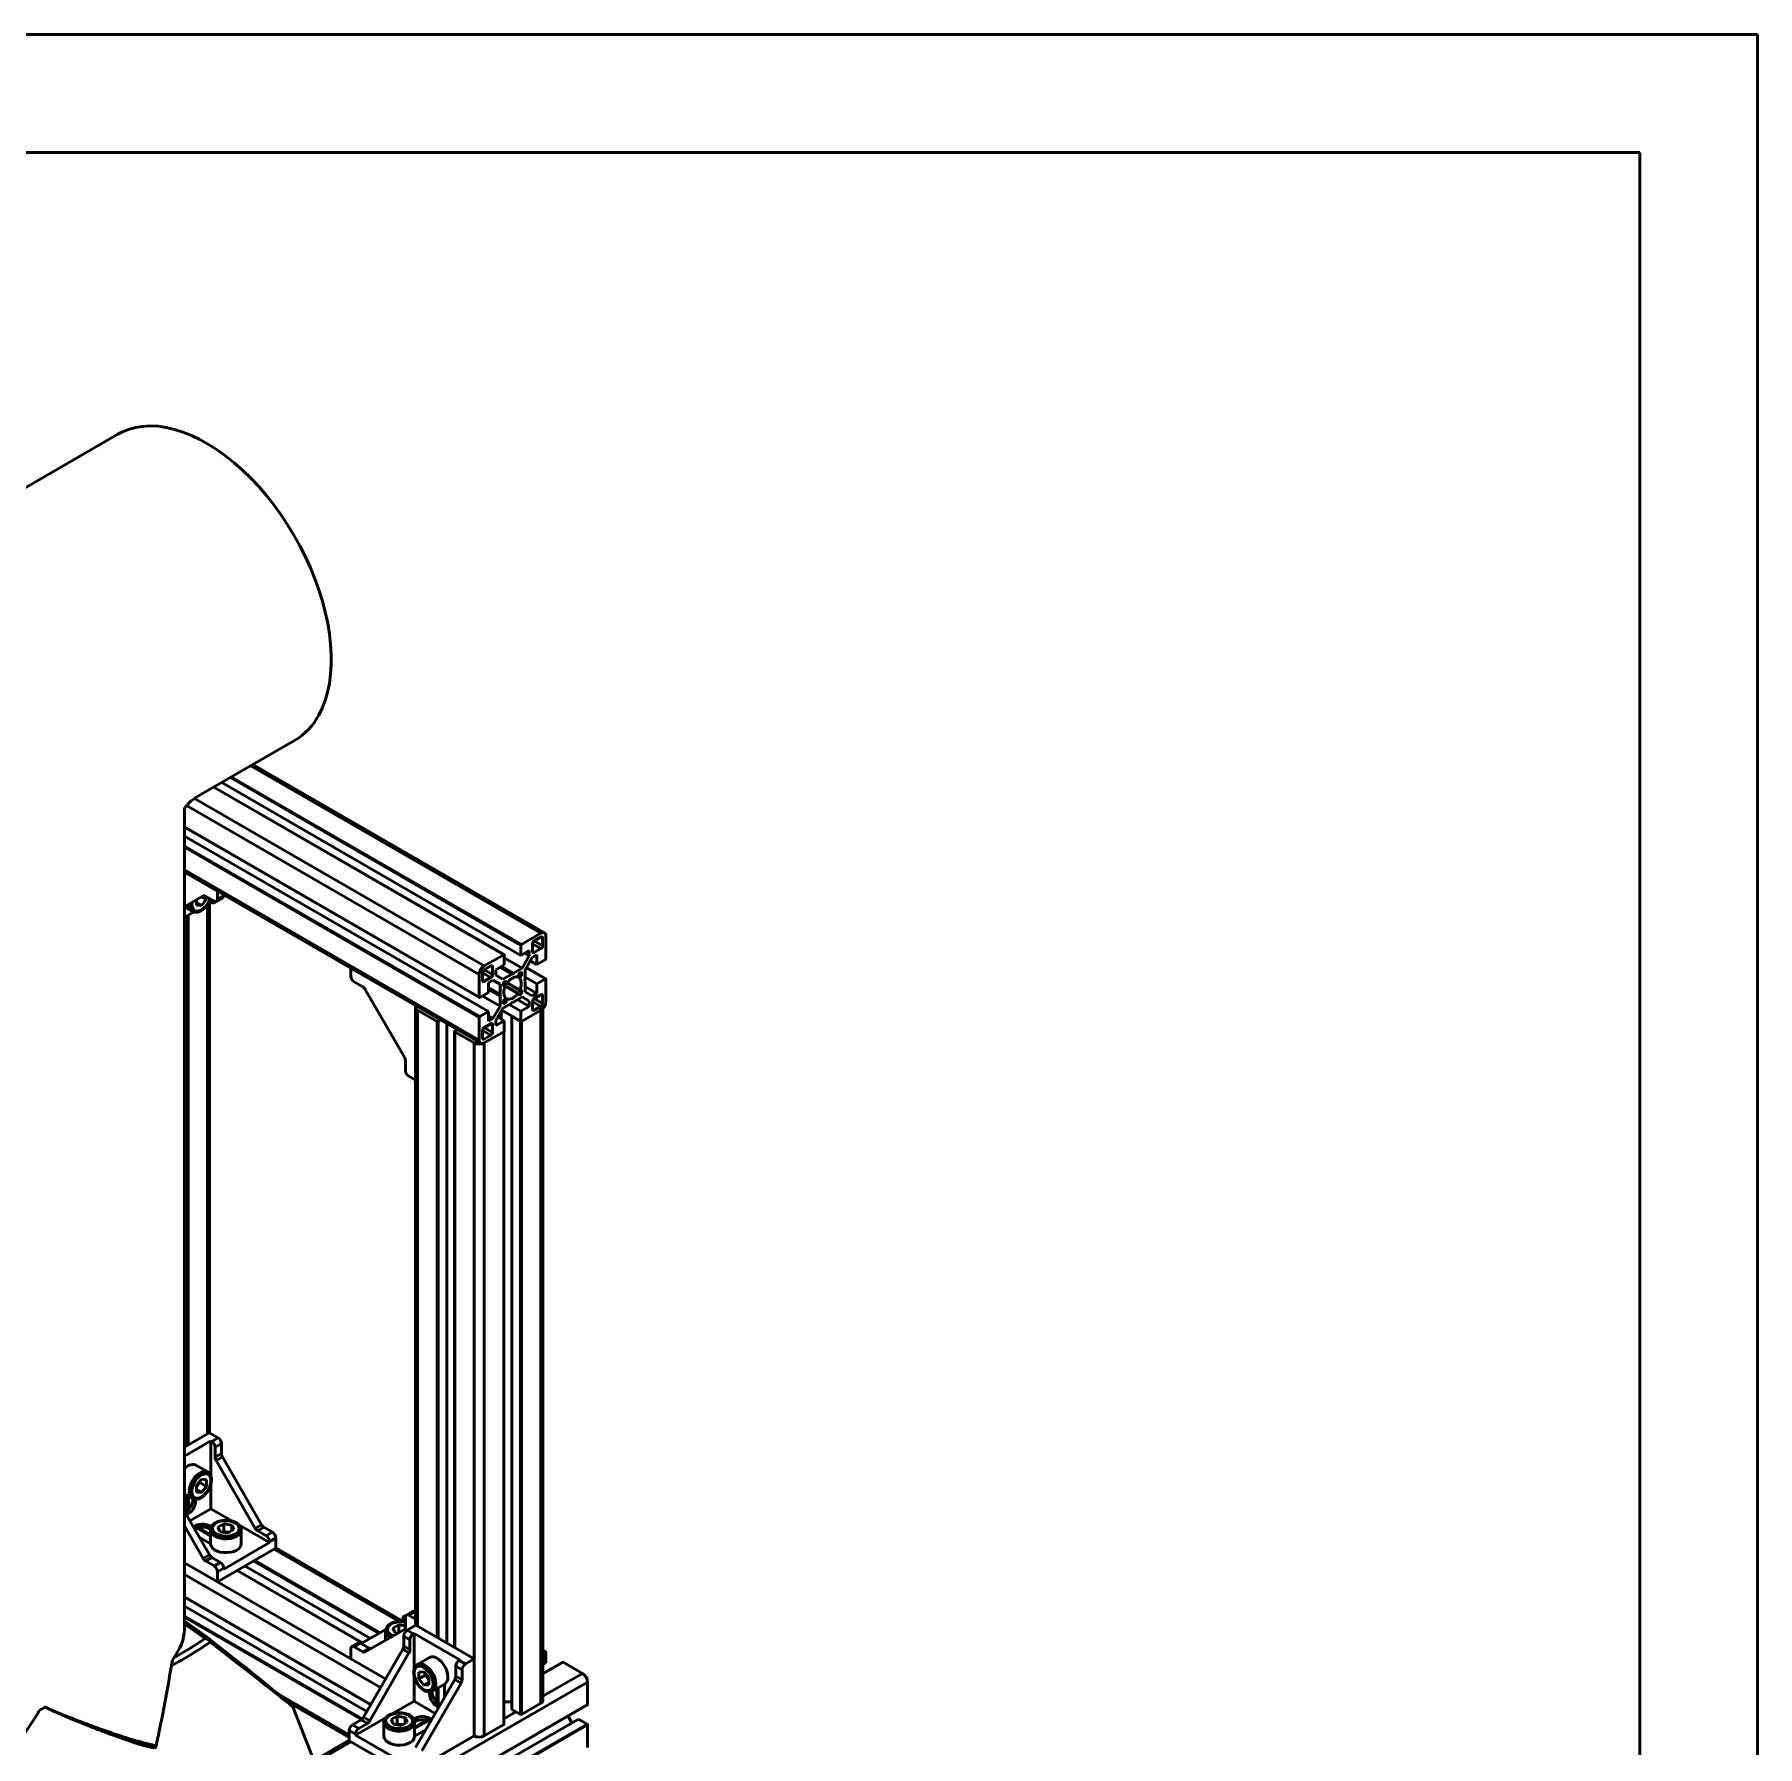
# Model space of a CAD drawing. Header units: millimetres. Extents: x 32504 to 36677, y 41990 to 42879.
# Drawn here: x 36526.6 to 36672.8, y 42733.4 to 42878.6 of the extents above; entities that cross this region are included whole.
import ezdxf

# ---------------------------------------------------------------- set-up
doc = ezdxf.new("R2010")
doc.units = ezdxf.units.MM
doc.layers.add('Net_dam', color=7, linetype='Continuous', lineweight=50)

msp = doc.modelspace()

# ---------------------------------------------------------------- linework, layer by layer
at = {"layer": 'Net_dam'}
for p, q in [((36533.7162, 42844.7146), (36526.6452, 42840.6325)), ((36526.6452, 42840.6325), (36519.4034, 42836.4519)), ((36541.644, 42814.6511), (36548.715, 42818.7331)), ((36543.2602, 42815.5841), (36567.9108, 42801.3536)), ((36543.3451, 42815.6331), (36567.9533, 42801.4271)), ((36544.9997, 42816.5883), (36569.6079, 42802.3823)), ((36569.9079, 42802.412), (36545.1754, 42816.6897)), ((36540.4213, 42813.9452), (36541.644, 42814.6511)), ((36541.846, 42814.7677), (36566.4542, 42800.5617)), ((36566.4842, 42800.5647), (36541.8636, 42814.7779)), ((36542.5247, 42815.1595), (36567.9108, 42800.5044)), ((36539.3595, 42797.5703), (36539.3595, 42813.0333)), ((36539.5486, 42813.2038), (36564.3753, 42798.8717)), ((36540.2077, 42813.8031), (36564.7996, 42799.6065)), ((36539.3595, 42811.4023), (36564.3753, 42796.961)), ((36539.3595, 42811.382), (36564.3877, 42796.9335)), ((36539.3595, 42810.6182), (36565.1531, 42795.7279)), ((36539.3595, 42809.7692), (36564.4177, 42795.3034)), ((36539.3595, 42809.6712), (36564.3753, 42795.2299)), ((36539.3595, 42807.7605), (36564.3753, 42793.3192)), ((36539.3595, 42807.5575), (36564.4996, 42793.0445)), ((36539.3595, 42804.6267), (36540.9621, 42805.5522)), ((36539.3595, 42804.6268), (36540.9579, 42805.5499)), ((36540.3747, 42805.213), (36540.3747, 42804.7656)), ((36540.8004, 42804.7275), (36541.226, 42805.257)), ((36540.8385, 42805.4808), (36541.226, 42805.257)), ((36541.1579, 42805.5301), (36541.8893, 42805.1079)), ((36541.226, 42805.257), (36541.226, 42805.4908)), ((36541.6135, 42805.0294), (36541.6135, 42805.2671)), ((36541.8842, 42804.9688), (36542.4146, 42805.275)), ((36542.0893, 42805.0881), (36542.6196, 42805.3942)), ((36542.1721, 42805.2712), (36542.1721, 42805.9339)), ((36542.1721, 42805.2712), (36542.7025, 42805.5773)), ((36542.7025, 42805.6277), (36542.7025, 42805.5773)), ((36539.3595, 42804.6258), (36540.0373, 42804.2345)), ((36539.3595, 42803.7282), (36540.1547, 42804.1873)), ((36539.5841, 42758.9154), (36539.5841, 42803.8579)), ((36539.669, 42758.9643), (36539.669, 42803.9069)), ((36539.768, 42804.8297), (36539.7684, 42804.8629)), ((36540.3747, 42804.9732), (36540.8004, 42804.7275)), ((36540.8004, 42804.7275), (36540.3747, 42804.7656)), ((36541.3236, 42759.9195), (36541.3236, 42804.8372)), ((36541.3485, 42804.8764), (36541.6135, 42805.0294)), ((36541.4994, 42759.9814), (36541.4994, 42804.9635)), ((36541.6135, 42805.0294), (36541.6842, 42804.9886)), ((36569.6079, 42802.3823), (36567.9533, 42801.4271)), ((36567.9108, 42801.3536), (36567.9108, 42800.5044)), ((36567.9108, 42800.5044), (36568.6179, 42800.9126)), ((36568.6179, 42800.9126), (36568.6179, 42800.4664)), ((36568.9008, 42801.4842), (36568.9008, 42800.831)), ((36568.9008, 42801.4841), (36569.6079, 42801.0758)), ((36568.9008, 42800.8309), (36569.0422, 42800.7493)), ((36569.0421, 42801.7291), (36569.7493, 42801.3208)), ((36569.6079, 42802.0557), (36569.0422, 42801.7291)), ((36569.0422, 42800.7493), (36569.6079, 42801.0758)), ((36569.6079, 42802.0557), (36569.7493, 42801.974)), ((36569.7493, 42801.3208), (36569.7493, 42801.974)), ((36570.0322, 42800.2266), (36570.0322, 42802.1373)), ((36553.4859, 42798.7399), (36553.4859, 42799.4026)), ((36564.7994, 42799.2798), (36565.5067, 42798.8716)), ((36566.4542, 42800.5617), (36564.7996, 42799.6065)), ((36565.3652, 42799.6065), (36564.7996, 42799.2799)), ((36565.3652, 42799.6065), (36565.5067, 42799.5248)), ((36565.5067, 42798.8716), (36565.5067, 42799.5248)), ((36565.7895, 42799.2798), (36566.4966, 42799.688)), ((36565.7895, 42798.8336), (36565.7895, 42799.2798)), ((36566.1401, 42799.4822), (36567.1302, 42798.9106)), ((36566.1712, 42799.5001), (36567.2037, 42798.9041)), ((36566.2871, 42799.5671), (36567.2772, 42798.9955)), ((36566.4966, 42799.688), (36566.4966, 42800.5372)), ((36566.4966, 42800.2972), (36568.0144, 42799.4211)), ((36568.0144, 42799.4211), (36567.2772, 42798.9955)), ((36568.6179, 42800.4664), (36568.0144, 42799.4211)), ((36568.2315, 42800.6895), (36568.6179, 42800.4664)), ((36568.2644, 42799.2767), (36568.8679, 42800.3221)), ((36568.2644, 42798.4254), (36568.2644, 42799.2767)), ((36568.368, 42799.4562), (36569.9897, 42798.52)), ((36570.0197, 42798.523), (36568.3768, 42799.4714)), ((36568.7075, 42800.0442), (36569.2543, 42799.7286)), ((36568.8679, 42800.3221), (36569.2543, 42800.5451)), ((36569.2543, 42800.5451), (36569.2543, 42799.7286)), ((36569.2543, 42799.7286), (36569.9897, 42800.1531)), ((36554.5001, 42797.8278), (36553.7687, 42798.25)), ((36564.3753, 42798.8717), (36564.3753, 42796.961)), ((36564.6581, 42799.035), (36564.6581, 42798.3817)), ((36564.6581, 42799.0348), (36565.3652, 42798.6266)), ((36564.6581, 42798.3817), (36564.7996, 42798.3001)), ((36564.7996, 42798.3001), (36565.3652, 42798.6266)), ((36565.1531, 42798.1775), (36565.5395, 42798.4006)), ((36565.1531, 42797.361), (36565.1531, 42798.1775)), ((36565.5394, 42798.4006), (36566.1431, 42798.0521)), ((36565.5395, 42798.4006), (36566.1431, 42798.0521)), ((36566.3931, 42798.4851), (36565.7895, 42798.8336)), ((36566.1431, 42798.0521), (36566.1431, 42797.2008)), ((36567.1302, 42798.9106), (36566.3931, 42798.4851)), ((36566.4123, 42798.0203), (36566.5523, 42797.9395)), ((36566.5881, 42797.942), (36566.4134, 42798.0429)), ((36566.536, 42798.2554), (36567.8193, 42797.5145)), ((36566.5361, 42798.2555), (36566.7109, 42798.1546)), ((36566.5551, 42798.2677), (36566.6951, 42798.1868)), ((36567.6966, 42797.3019), (36566.5907, 42797.9403)), ((36566.5947, 42797.867), (36567.6285, 42797.2702)), ((36566.7789, 42798.1861), (36567.8127, 42797.5893)), ((36567.2037, 42798.9041), (36567.1302, 42798.9106)), ((36567.2772, 42798.9955), (36567.2037, 42798.9041)), ((36567.6284, 42798.6767), (36567.8127, 42798.5703)), ((36567.7123, 42798.774), (36567.8551, 42798.6916)), ((36568.222, 42798.3161), (36568.2644, 42798.4254)), ((36568.2644, 42798.2557), (36568.222, 42798.3161)), ((36568.2644, 42798.667), (36569.2543, 42798.0955)), ((36568.2644, 42797.4044), (36568.2644, 42798.2557)), ((36568.2644, 42797.8505), (36569.2543, 42797.279)), ((36569.9897, 42798.52), (36569.2543, 42798.0955)), ((36569.2543, 42798.0955), (36569.2543, 42797.279)), ((36570.0322, 42796.5848), (36570.0322, 42798.4955)), ((36539.3595, 42753.2578), (36539.3595, 42797.5703)), ((36558.0275, 42791.8534), (36554.7001, 42797.6167)), ((36564.4177, 42796.9365), (36565.1531, 42797.361)), ((36564.625, 42797.0562), (36566.1431, 42796.1798)), ((36565.1531, 42797.7723), (36566.1431, 42797.2008)), ((36565.1531, 42797.7364), (36566.1855, 42797.1404)), ((36565.1531, 42797.6026), (36566.1431, 42797.0311)), ((36566.1431, 42797.2008), (36566.1855, 42797.1404)), ((36566.1855, 42797.1404), (36566.1431, 42797.0311)), ((36566.1431, 42797.0311), (36566.1431, 42796.1798)), ((36566.3931, 42796.0355), (36567.1302, 42796.461)), ((36566.5523, 42796.7649), (36566.6951, 42796.6825)), ((36566.5948, 42796.8862), (36566.779, 42796.7798)), ((36566.9207, 42796.3401), (36567.9108, 42795.7685)), ((36567.1302, 42796.461), (36567.2037, 42796.5524)), ((36567.2037, 42796.5524), (36567.2772, 42796.5459)), ((36567.2772, 42796.5459), (36568.0144, 42796.9714)), ((36567.6278, 42796.7483), (36568.6179, 42796.1767)), ((36568.0143, 42796.9714), (36568.6179, 42796.6229)), ((36568.0144, 42796.9714), (36568.6179, 42796.6229)), ((36568.8679, 42797.0559), (36568.2644, 42797.4044)), ((36568.6179, 42796.6229), (36568.6179, 42796.1767)), ((36569.2543, 42797.279), (36568.8679, 42797.0559)), ((36568.9008, 42796.5849), (36568.9008, 42795.9317)), ((36568.9008, 42796.5848), (36569.6079, 42796.1766)), ((36569.0421, 42796.8298), (36569.7493, 42796.4216)), ((36569.6079, 42797.1565), (36569.0422, 42796.8299)), ((36569.6079, 42797.1564), (36569.7493, 42797.0748)), ((36569.7493, 42796.4216), (36569.7493, 42797.0748)), ((36558.967, 42796.0949), (36558.967, 42743.6532)), ((36559.1427, 42795.85), (36560.7973, 42794.8948)), ((36559.1427, 42795.85), (36559.1427, 42743.5914)), ((36560.7973, 42794.8948), (36560.7973, 42742.6362)), ((36560.8822, 42794.8948), (36561.0883, 42795.0138)), ((36560.8822, 42794.8948), (36560.8822, 42742.5872)), ((36564.3753, 42795.2299), (36564.3753, 42793.3192)), ((36565.1531, 42795.7279), (36564.4177, 42795.3034)), ((36565.1531, 42794.9114), (36565.1531, 42795.7279)), ((36565.1531, 42795.3575), (36565.5395, 42795.1344)), ((36565.5395, 42795.1344), (36565.1531, 42794.9114)), ((36566.1431, 42796.1798), (36565.5395, 42795.1344)), ((36565.7895, 42794.9901), (36566.3931, 42796.0355)), ((36565.7895, 42794.5439), (36565.7895, 42794.9901)), ((36566.4966, 42794.9521), (36565.7895, 42794.5439)), ((36565.9498, 42795.2677), (36566.4966, 42794.9521)), ((36566.2466, 42795.7818), (36566.2466, 42795.0964)), ((36566.2804, 42795.8402), (36567.9233, 42794.8918)), ((36566.2891, 42795.8555), (36567.9108, 42794.9193)), ((36566.4966, 42794.1029), (36566.4966, 42794.9521)), ((36567.1579, 42795.3337), (36567.133, 42795.3193)), ((36567.133, 42795.3193), (36567.8684, 42794.8948)), ((36567.133, 42795.3193), (36567.133, 42736.5284)), ((36567.8684, 42794.8948), (36567.8684, 42736.1039)), ((36568.6179, 42796.1767), (36567.9108, 42795.7685)), ((36567.9108, 42795.7685), (36567.9108, 42794.9193)), ((36567.9533, 42794.8948), (36569.6079, 42795.85)), ((36567.9533, 42794.8948), (36567.9533, 42736.1039)), ((36568.9008, 42795.9317), (36569.0422, 42795.85)), ((36569.0422, 42795.85), (36569.6079, 42796.1766)), ((36569.6079, 42795.85), (36569.6079, 42737.059)), ((36569.7836, 42737.304), (36569.7836, 42795.9954)), ((36561.6176, 42794.7082), (36561.6176, 42742.1627)), ((36562.2788, 42794.0539), (36562.2788, 42741.7809)), ((36562.5025, 42794.1974), (36562.2964, 42794.0784)), ((36562.2964, 42794.0294), (36563.951, 42793.0742)), ((36562.2964, 42794.0294), (36562.2964, 42741.7708)), ((36564.6581, 42794.1357), (36564.6581, 42793.4825)), ((36564.6581, 42794.1356), (36565.3652, 42793.7274)), ((36564.6581, 42793.4825), (36564.7996, 42793.4008)), ((36564.7994, 42794.3806), (36565.5067, 42793.9723)), ((36565.3652, 42794.7072), (36564.7996, 42794.3807)), ((36564.7996, 42793.0742), (36566.4542, 42794.0294)), ((36564.7996, 42793.4008), (36565.3652, 42793.7274)), ((36565.3652, 42794.7072), (36565.5067, 42794.6256)), ((36565.5067, 42793.9723), (36565.5067, 42794.6256)), ((36566.4542, 42794.0294), (36566.4542, 42735.2385)), ((36566.4718, 42735.263), (36566.4718, 42794.0439)), ((36563.951, 42793.0742), (36563.951, 42734.2833)), ((36564.7996, 42793.0742), (36564.7996, 42734.2833)), ((36558.1103, 42790.7301), (36558.1103, 42791.5747)), ((36558.967, 42789.909), (36558.3932, 42790.2402)), ((36541.465, 42760.0012), (36539.3595, 42758.7857)), ((36541.465, 42760.0012), (36542.2146, 42759.5685)), ((36541.6135, 42759.3031), (36539.3595, 42758.0019)), ((36541.6135, 42756.2812), (36541.6135, 42759.3031)), ((36541.6135, 42759.3031), (36541.6842, 42759.2623)), ((36542.2146, 42759.5685), (36541.6842, 42759.2623)), ((36542.4974, 42759.0786), (36541.9671, 42758.7724)), ((36541.9671, 42758.7724), (36541.9671, 42757.9279)), ((36542.4974, 42759.0786), (36542.4974, 42758.234)), ((36541.3372, 42756.6773), (36540.3189, 42757.2651)), ((36541.9671, 42757.9279), (36542.4974, 42758.234)), ((36542.5803, 42757.9552), (36542.0499, 42757.6491)), ((36542.0499, 42757.6491), (36545.3773, 42751.8858)), ((36542.5803, 42757.9552), (36545.9077, 42752.192)), ((36540.8004, 42756.0537), (36540.3747, 42755.5242)), ((36540.3747, 42755.5242), (36540.3747, 42754.9566)), ((36540.4475, 42755.5098), (36540.3747, 42755.4192)), ((36540.6604, 42755.7746), (36540.4475, 42755.5098)), ((36540.6604, 42755.7746), (36540.6604, 42755.8795)), ((36540.6604, 42755.7746), (36541.226, 42755.448)), ((36540.8004, 42756.0537), (36541.226, 42756.0156)), ((36541.226, 42755.448), (36540.8004, 42754.9185)), ((36541.226, 42755.448), (36541.226, 42756.0156)), ((36541.6135, 42753.5547), (36541.6135, 42755.6983)), ((36539.3595, 42754.8168), (36540.0373, 42754.4256)), ((36539.5841, 42753.3629), (36539.5841, 42754.6872)), ((36539.669, 42753.4186), (36539.669, 42754.6382)), ((36539.6973, 42754.6218), (36539.6973, 42753.4481)), ((36540.0862, 42754.355), (36540.0862, 42754.4063)), ((36540.3125, 42754.2244), (36540.0862, 42754.355)), ((36540.3125, 42754.2244), (36540.3125, 42754.3524)), ((36540.3747, 42755.1642), (36540.8004, 42754.9185)), ((36540.8004, 42754.9185), (36540.3747, 42754.9566)), ((36541.4883, 42749.6407), (36539.3595, 42753.3278)), ((36539.3595, 42743.2719), (36539.3595, 42753.2578)), ((36539.4376, 42753.2783), (36539.3633, 42753.3212)), ((36539.6529, 42753.4026), (36539.4005, 42753.2569)), ((36539.8247, 42752.522), (36541.6135, 42753.5547)), ((36541.6135, 42753.5547), (36543.474, 42752.4807)), ((36539.3595, 42752.1031), (36540.9579, 42749.3346)), ((36540.249, 42751.7872), (36540.5019, 42751.9331)), ((36540.2862, 42751.7228), (36540.2862, 42751.8086)), ((36540.4327, 42751.8932), (36541.5793, 42751.2313)), ((36540.5232, 42751.9389), (36541.5793, 42751.3292)), ((36540.5628, 42751.9487), (36541.5793, 42751.3619)), ((36541.5793, 42750.5864), (36540.6238, 42751.138)), ((36541.5428, 42752.0933), (36541.6529, 42752.0298)), ((36541.5428, 42752.0933), (36541.5428, 42751.832)), ((36541.588, 42751.8059), (36541.5428, 42751.832)), ((36541.5793, 42751.7547), (36541.5793, 42750.5789)), ((36542.6993, 42752.273), (36542.2078, 42751.9892)), ((36542.3877, 42751.6016), (36542.2078, 42751.9892)), ((36543.0592, 42751.4977), (36542.3877, 42751.6016)), ((36542.6993, 42751.6197), (36542.6087, 42751.5674)), ((36543.3708, 42752.1691), (36542.6993, 42752.273)), ((36542.6993, 42751.6197), (36542.6993, 42752.273)), ((36543.0351, 42751.5678), (36542.6993, 42751.6197)), ((36543.1498, 42751.5501), (36543.0351, 42751.5678)), ((36543.0592, 42751.4977), (36543.5507, 42751.7815)), ((36543.3708, 42752.1691), (36543.5507, 42751.7815)), ((36543.3708, 42751.6776), (36543.3708, 42752.1691)), ((36543.9833, 42752.1867), (36546.5916, 42750.6809)), ((36544.1793, 42750.5789), (36544.1793, 42751.7547)), ((36545.3773, 42751.8858), (36545.9077, 42752.192)), ((36546.1077, 42751.9809), (36545.5773, 42751.6747)), ((36545.5773, 42751.6747), (36546.3087, 42751.2525)), ((36546.1077, 42751.9809), (36546.8391, 42751.5587)), ((36546.8391, 42751.5587), (36546.3087, 42751.2525)), ((36547.1219, 42751.0688), (36546.5916, 42750.7626)), ((36547.1219, 42751.0688), (36547.1219, 42750.2032)), ((36540.9579, 42749.3346), (36541.4883, 42749.6407)), ((36547.1219, 42750.2032), (36542.1721, 42747.3458)), ((36542.7025, 42748.4358), (36546.5916, 42750.6809)), ((36546.5916, 42750.6809), (36546.5916, 42750.7626)), ((36546.9805, 42750.1216), (36557.5945, 42743.9942)), ((36557.791, 42744.0837), (36547.1219, 42750.2428)), ((36542.1721, 42747.3458), (36539.3595, 42748.9695)), ((36539.3595, 42748.9695), (36556.4342, 42739.1125)), ((36541.6883, 42749.4296), (36541.1579, 42749.1234)), ((36541.1579, 42749.1234), (36541.8893, 42748.7012)), ((36542.4196, 42749.0074), (36541.6883, 42749.4296)), ((36542.4196, 42749.0074), (36541.8893, 42748.7012)), ((36542.7025, 42748.5175), (36542.1721, 42748.2113)), ((36542.1721, 42748.2113), (36542.1721, 42747.3458)), ((36542.7025, 42748.5175), (36542.7025, 42748.4358)), ((36543.8268, 42748.301), (36554.4616, 42742.1617)), ((36554.4791, 42742.1718), (36543.8443, 42748.3111)), ((36544.5055, 42748.6928), (36555.1402, 42742.5535)), ((36545.241, 42749.1174), (36555.8758, 42742.9781)), ((36545.3258, 42749.1664), (36555.9606, 42743.0271)), ((36539.3595, 42747.9897), (36556.01, 42738.3776)), ((36539.3595, 42746.079), (36555.1826, 42736.9445)), ((36539.3595, 42746.0587), (36555.1738, 42736.9293)), ((36539.3595, 42745.295), (36554.8431, 42736.3565)), ((36539.3595, 42744.4459), (36554.4573, 42735.7302)), ((36539.3595, 42744.3479), (36554.3886, 42735.6718)), ((36541.4849, 42742.5084), (36539.3595, 42744.0041)), ((36539.3595, 42743.78), (36541.1132, 42742.5458)), ((36557.5486, 42743.7007), (36557.0571, 42743.4169)), ((36558.1103, 42743.6138), (36557.5486, 42743.7007)), ((36557.5486, 42743.0475), (36557.5486, 42743.7007)), ((36557.9053, 42744.1497), (36557.6369, 42743.9947)), ((36557.9053, 42744.2313), (36557.9053, 42744.1497)), ((36558.1103, 42744.0313), (36557.9053, 42744.1497)), ((36558.1813, 42744.526), (36557.9881, 42744.4145)), ((36558.1103, 42744.3506), (36558.1103, 42743.506)), ((36558.7235, 42744.8399), (36558.1932, 42744.5337)), ((36558.3932, 42744.5139), (36558.9235, 42744.8201)), ((36558.967, 42744.1827), (36558.3932, 42744.5139)), ((36558.967, 42744.795), (36558.9235, 42744.8201)), ((36556.4469, 42743.3078), (36554.3698, 42742.1087)), ((36558.0275, 42743.3229), (36554.7001, 42741.4014)), ((36556.4285, 42743.1824), (36556.4285, 42742.3995)), ((36557.237, 42743.0293), (36557.0571, 42743.4169)), ((36557.4595, 42742.9949), (36557.237, 42743.0293)), ((36557.5486, 42743.0475), (36557.4579, 42742.9951)), ((36557.5501, 42743.0472), (36557.5486, 42743.0475)), ((36557.9689, 42742.7504), (36558.4992, 42742.4443)), ((36557.9689, 42741.9059), (36557.9689, 42742.7504)), ((36558.2518, 42743.2403), (36559.0013, 42743.673)), ((36558.2518, 42743.2403), (36558.7821, 42742.9342)), ((36558.4992, 42741.5997), (36558.4992, 42742.4443)), ((36558.8528, 42742.975), (36558.7821, 42742.9342)), ((36558.8528, 42739.9566), (36558.8528, 42742.975)), ((36562.7419, 42740.7299), (36558.8528, 42742.975)), ((36559.0013, 42743.673), (36563.951, 42740.8156)), ((36553.4859, 42741.6801), (36553.4859, 42740.8145)), ((36553.4859, 42740.8145), (36556.4342, 42739.1125)), ((36554.099, 42742.1693), (36553.5687, 42741.8632)), ((36553.7687, 42741.8434), (36554.299, 42742.1495)), ((36554.5001, 42741.4212), (36553.7687, 42741.8434)), ((36555.0304, 42741.7273), (36554.299, 42742.1495)), ((36554.5001, 42741.4212), (36555.0304, 42741.7273)), ((36554.5586, 42735.8638), (36557.8861, 42741.6271)), ((36555.089, 42735.5577), (36558.4164, 42741.3209)), ((36558.4164, 42741.3209), (36557.8861, 42741.6271)), ((36557.9689, 42741.9059), (36558.4992, 42741.5997)), ((36560.1474, 42740.9369), (36559.1292, 42740.3491)), ((36563.2015, 42740.3829), (36563.951, 42740.8156)), ((36563.951, 42740.8156), (36563.951, 42734.2833)), ((36569.7836, 42741.5295), (36569.9897, 42741.4105)), ((36569.9897, 42741.4105), (36569.7836, 42741.2915)), ((36570.0322, 42741.337), (36569.7836, 42741.1935)), ((36570.0322, 42741.337), (36570.0322, 42740.4878)), ((36558.8528, 42737.2265), (36558.8528, 42739.3636)), ((36559.1292, 42740.3491), (36559.1473, 42740.359)), ((36559.666, 42739.7255), (36559.2403, 42739.6875)), ((36559.2403, 42739.6875), (36559.2403, 42739.1199)), ((36559.806, 42739.4464), (36559.2403, 42739.1199)), ((36559.666, 42739.7255), (36560.0916, 42739.196)), ((36559.806, 42739.5514), (36559.806, 42739.4464)), ((36560.0188, 42739.1817), (36559.806, 42739.4464)), ((36562.3883, 42740.1991), (36562.9187, 42739.893)), ((36562.3883, 42740.1991), (36562.3883, 42739.3546)), ((36562.3883, 42739.3546), (36562.9187, 42739.0484)), ((36562.6712, 42740.689), (36562.7419, 42740.7299)), ((36562.6712, 42740.689), (36563.2015, 42740.3829)), ((36562.9187, 42739.0484), (36562.9187, 42739.893)), ((36571.4588, 42740.5481), (36569.7836, 42739.581)), ((36571.4888, 42740.5451), (36569.7836, 42739.5607)), ((36570.0322, 42740.4878), (36569.7836, 42740.3443)), ((36569.7836, 42739.6555), (36569.8159, 42739.5997)), ((36573.1434, 42739.5899), (36569.7836, 42737.6503)), ((36571.4888, 42740.5451), (36573.1434, 42739.5899)), ((36573.5677, 42738.8551), (36495.7859, 42693.9526)), ((36562.3055, 42739.0758), (36558.9781, 42733.3125)), ((36559.666, 42738.5903), (36559.2403, 42739.1199)), ((36559.5084, 42733.0064), (36562.8358, 42738.7697)), ((36560.0916, 42738.8361), (36559.666, 42738.5903)), ((36560.0916, 42738.6284), (36559.666, 42738.5903)), ((36560.0916, 42739.0911), (36560.0188, 42739.1817)), ((36560.0916, 42738.6284), (36560.0916, 42739.196)), ((36560.1539, 42737.8962), (36560.1539, 42738.0294)), ((36560.1539, 42737.8962), (36560.3801, 42738.0269)), ((36560.3801, 42738.0759), (36560.3801, 42738.0269)), ((36560.4291, 42738.0974), (36561.4473, 42738.6852)), ((36560.7691, 42737.1199), (36560.7691, 42738.2937)), ((36560.7973, 42738.31), (36560.7973, 42737.0904)), ((36560.8822, 42738.359), (36560.8822, 42737.0347)), ((36561.4408, 42738.6815), (36561.4408, 42737.5781)), ((36562.8358, 42738.7697), (36562.3055, 42739.0758)), ((36573.5677, 42738.8551), (36573.5677, 42736.9444)), ((36495.7735, 42692.0144), (36573.5553, 42736.9169)), ((36573.5677, 42736.9444), (36495.7859, 42692.0419)), ((36527.0028, 42736.4166), (36527.0044, 42736.4175)), ((36527.0051, 42736.4179), (36527.6213, 42736.7736)), ((36527.622, 42736.7741), (36527.6236, 42736.775)), ((36547.3414, 42737.8294), (36553.3444, 42734.3639)), ((36548.1553, 42737.1566), (36553.3444, 42734.161)), ((36550.3477, 42732.1847), (36548.5957, 42736.7004)), ((36558.8528, 42737.2265), (36556.9874, 42736.1497)), ((36560.6416, 42736.1939), (36558.8528, 42737.2265)), ((36561.0658, 42736.9287), (36560.8135, 42737.0744)), ((36561.103, 42736.9931), (36561.0287, 42736.9501)), ((36567.133, 42737.1596), (36566.4718, 42737.1596)), ((36567.8684, 42736.1039), (36567.133, 42736.5284)), ((36569.6079, 42737.059), (36567.9533, 42736.1039)), ((36572.7899, 42735.7113), (36495.0081, 42690.8089)), ((36573.5253, 42735.2868), (36495.7435, 42690.3843)), ((36573.5677, 42735.2133), (36495.7859, 42690.3108)), ((36553.6273, 42735.2305), (36554.3586, 42735.6527)), ((36553.6273, 42735.2305), (36554.1576, 42734.9243)), ((36556.4701, 42735.851), (36553.8748, 42734.3528)), ((36554.1576, 42734.9243), (36554.889, 42735.3465)), ((36554.889, 42735.3465), (36554.3586, 42735.6527)), ((36554.5586, 42735.8638), (36555.089, 42735.5577)), ((36556.2871, 42735.4266), (36556.2871, 42734.2507)), ((36557.4072, 42735.9448), (36556.9156, 42735.6611)), ((36557.0955, 42735.2734), (36556.9156, 42735.6611)), ((36557.767, 42735.1696), (36557.0955, 42735.2734)), ((36557.4072, 42735.2916), (36557.3165, 42735.2393)), ((36558.0786, 42735.841), (36557.4072, 42735.9448)), ((36557.4072, 42735.2916), (36557.4072, 42735.9448)), ((36557.7429, 42735.2396), (36557.4072, 42735.2916)), ((36557.8576, 42735.2219), (36557.7429, 42735.2396)), ((36557.767, 42735.1696), (36558.2585, 42735.4533)), ((36558.0786, 42735.841), (36558.2585, 42735.4533)), ((36558.0786, 42735.3495), (36558.0786, 42735.841)), ((36558.9235, 42735.7652), (36558.8096, 42735.6994)), ((36558.9235, 42735.5039), (36558.8767, 42735.4768)), ((36558.8871, 42735.0337), (36559.9035, 42735.6205)), ((36559.9432, 42735.6107), (36558.8871, 42735.0011)), ((36560.0337, 42735.565), (36558.8871, 42734.9031)), ((36558.8871, 42734.2507), (36558.8871, 42735.4266)), ((36558.9235, 42735.7652), (36558.9235, 42735.5039)), ((36559.9644, 42735.605), (36560.2173, 42735.459)), ((36560.1801, 42735.4805), (36560.1801, 42735.3946)), ((36566.4542, 42735.2385), (36564.7996, 42734.2833)), ((36567.4866, 42736.3243), (36566.4718, 42735.7384)), ((36571.9124, 42735.9685), (36572.2431, 42735.3957)), ((36572.7899, 42735.7113), (36573.5253, 42735.2868)), ((36573.5677, 42735.2133), (36573.5677, 42733.3026)), ((36563.951, 42734.2833), (36504.7298, 42700.0956)), ((36553.3444, 42733.9147), (36505.9058, 42706.5289)), ((36553.4859, 42733.7934), (36506.1036, 42706.4402)), ((36553.3444, 42733.8751), (36553.3444, 42734.7406)), ((36553.3444, 42734.7406), (36553.8748, 42734.4344)), ((36553.3444, 42733.8751), (36558.2942, 42731.0176)), ((36553.8748, 42734.3528), (36553.8748, 42734.4344)), ((36553.8748, 42734.3528), (36557.7638, 42732.1077)), ((36563.951, 42734.2833), (36558.2942, 42731.0176)), ((36558.8871, 42734.2583), (36559.8425, 42734.8098))]:
    msp.add_line(p, q, dxfattribs=at)
for points in [[(35483.8445, 42037.6315), (35483.8445, 42878.6315), (36672.8445, 42878.6315), (36672.8445, 42037.6315), (35483.8445, 42037.6315)], [(35503.8445, 42047.6315), (35503.8445, 42868.6315), (36662.8445, 42868.6315), (36662.8445, 42047.6315)]]:
    msp.add_lwpolyline(points, close=True, dxfattribs=at)
at = {"layer": 'Net_dam', "flags": 128}
for points in [[(36550.7668, 42820.8837), (36551.0622, 42821.4867), (36551.3108, 42822.1385), (36551.5112, 42822.836), (36551.6626, 42823.5759), (36551.7642, 42824.3546), (36551.8155, 42825.1684), (36551.8163, 42826.0135), (36551.7666, 42826.8857), (36551.6666, 42827.781), (36551.5168, 42828.6951), (36551.3179, 42829.6237), (36551.0709, 42830.5622), (36550.7769, 42831.5063), (36550.4374, 42832.4514), (36550.0539, 42833.3931), (36549.6282, 42834.3268), (36549.1625, 42835.2481), (36548.659, 42836.1526), (36548.1199, 42837.036), (36547.548, 42837.894), (36546.9458, 42838.7227), (36546.3164, 42839.518), (36545.6627, 42840.2762), (36544.9877, 42840.9936), (36544.2948, 42841.6669), (36543.5872, 42842.2928), (36542.8683, 42842.8683), (36542.1416, 42843.3906), (36541.4104, 42843.8574), (36540.6783, 42844.2664), (36539.9488, 42844.6156), (36539.2253, 42844.9034), (36538.5112, 42845.1283), (36537.8101, 42845.2894), (36537.1252, 42845.3859), (36536.4598, 42845.4172), (36535.817, 42845.3833), (36535.2, 42845.2842), (36534.6117, 42845.1206), (36534.0548, 42844.8931), (36533.7162, 42844.7146)], [(36540.0068, 42805.0005), (36539.9943, 42804.8297), (36540.0196, 42804.6129), (36540.094, 42804.4389), (36540.2127, 42804.3187), (36540.3684, 42804.2598), (36540.5513, 42804.266), (36540.7497, 42804.3369), (36540.9514, 42804.4679), (36541.1436, 42804.651), (36541.3142, 42804.8745), (36541.4525, 42805.1244), (36541.5285, 42805.3161)], [(36542.4146, 42805.275), (36542.4146, 42805.275), (36542.4264, 42805.2827)], [(36541.9587, 42805.0778), (36541.9456, 42805.0394), (36541.9194, 42804.998), (36541.8842, 42804.9688), (36541.8414, 42804.9529), (36541.7925, 42804.951), (36541.7394, 42804.963), (36541.6842, 42804.9886)], [(36566.6951, 42798.1868), (36566.6819, 42798.2466), (36566.6457, 42798.2808), (36566.593, 42798.2832), (36566.5332, 42798.2534), (36566.4772, 42798.1967), (36566.4348, 42798.1234), (36566.4138, 42798.0465), (36566.4179, 42797.9799), (36566.4463, 42797.9354), (36566.4939, 42797.9211), (36566.5523, 42797.9395)], [(36566.5523, 42797.9395), (36566.5663, 42797.9447), (36566.5792, 42797.9452), (36566.5901, 42797.9408), (36566.5981, 42797.9319), (36566.6028, 42797.9191), (36566.6038, 42797.9033), (36566.6011, 42797.8856), (36566.5948, 42797.8672)], [(36566.7792, 42798.1866), (36566.7664, 42798.1718), (36566.7525, 42798.1605), (36566.7382, 42798.1534), (36566.7248, 42798.151), (36566.713, 42798.1535), (36566.7037, 42798.1607), (36566.6976, 42798.172), (36566.6951, 42798.1868)], [(36567.8551, 42798.6916), (36567.9135, 42798.7406), (36567.9612, 42798.81), (36567.9896, 42798.8872), (36567.9937, 42798.9586), (36567.9726, 42799.0112), (36567.9303, 42799.0356), (36567.8742, 42799.0275), (36567.8145, 42798.9883), (36567.7618, 42798.9251), (36567.7255, 42798.8491), (36567.7123, 42798.774)], [(36566.5524, 42796.765), (36566.494, 42796.716), (36566.4463, 42796.6466), (36566.4179, 42796.5693), (36566.4138, 42796.498), (36566.4348, 42796.4454), (36566.4772, 42796.4209), (36566.5332, 42796.429), (36566.593, 42796.4682), (36566.6457, 42796.5314), (36566.6819, 42796.6074), (36566.6951, 42796.6825)], [(36567.6285, 42797.2702), (36567.6412, 42797.2849), (36567.6552, 42797.2961), (36567.6694, 42797.3032), (36567.6828, 42797.3055), (36567.6946, 42797.303), (36567.7038, 42797.2957), (36567.7099, 42797.2844), (36567.7123, 42797.2696)], [(36567.7123, 42797.2696), (36567.7256, 42797.2098), (36567.7618, 42797.1757), (36567.8145, 42797.1733), (36567.8742, 42797.2031), (36567.9302, 42797.2597), (36567.9726, 42797.333), (36567.9936, 42797.4098), (36567.9896, 42797.4765), (36567.9613, 42797.521), (36567.9137, 42797.5354), (36567.8554, 42797.5172)], [(36567.8554, 42797.5172), (36567.8413, 42797.5118), (36567.8284, 42797.5113), (36567.8175, 42797.5156), (36567.8094, 42797.5245), (36567.8047, 42797.5373), (36567.8036, 42797.5532), (36567.8064, 42797.5709), (36567.8127, 42797.5893)], [(36540.0337, 42754.4276), (36539.9192, 42754.5248), (36539.8234, 42754.6897), (36539.7742, 42754.9011), (36539.7742, 42755.1476), (36539.8234, 42755.4158), (36539.9192, 42755.6914), (36540.0564, 42755.9594), (36540.2276, 42756.2054), (36540.4236, 42756.4161), (36540.6338, 42756.5803), (36540.8468, 42756.6889), (36541.0513, 42756.7363), (36541.2362, 42756.7198), (36541.3416, 42756.6747)], [(36541.6065, 42755.9515), (36541.5811, 42756.1683), (36541.5068, 42756.3423), (36541.388, 42756.4626), (36541.2323, 42756.5214), (36541.0495, 42756.5152), (36540.851, 42756.4443), (36540.6493, 42756.3133), (36540.4571, 42756.1302), (36540.2865, 42755.9067), (36540.1482, 42755.6568), (36540.0509, 42755.3961), (36540.0006, 42755.1411), (36540.0006, 42754.9078), (36540.0509, 42754.7108), (36540.1482, 42754.5625), (36540.2865, 42754.4722), (36540.4571, 42754.4457), (36540.6493, 42754.4845), (36540.851, 42754.5863), (36541.0495, 42754.7446), (36541.2323, 42754.9495), (36541.388, 42755.1881), (36541.5068, 42755.4455), (36541.5811, 42755.7053), (36541.6065, 42755.9515)], [(36540.3747, 42755.4293), (36540.3976, 42755.4526), (36540.4475, 42755.5098)], [(36543.6854, 42751.42), (36543.8605, 42751.5504), (36543.974, 42751.7018), (36544.0187, 42751.8647), (36543.9918, 42752.0289), (36543.895, 42752.1841), (36543.7344, 42752.3206), (36543.52, 42752.4297), (36543.2654, 42752.5046), (36542.9865, 42752.5405), (36542.7009, 42752.5354), (36542.4265, 42752.4893), (36542.1805, 42752.4054), (36541.9785, 42752.2887), (36541.833, 42752.1467), (36541.7533, 42751.9883), (36541.7443, 42751.8234), (36541.8066, 42751.6624), (36541.9364, 42751.5154), (36542.1254, 42751.3917), (36542.3617, 42751.299), (36542.6306, 42751.2431), (36542.9151, 42751.2276), (36543.1973, 42751.2534), (36543.4596, 42751.3189), (36543.6854, 42751.42)], [(36543.7985, 42751.224), (36543.5617, 42751.116), (36543.2882, 42751.0423), (36542.9926, 42751.0071), (36542.6908, 42751.0122), (36542.3993, 42751.0573), (36542.1336, 42751.14), (36541.9081, 42751.2558), (36541.735, 42751.3985), (36541.6235, 42751.5605), (36541.5798, 42751.7329), (36541.5793, 42751.7588)], [(36543.1411, 42751.5451), (36543.1096, 42751.5532), (36543.0351, 42751.5678)], [(36541.5793, 42750.5789), (36541.5798, 42750.5571), (36541.6235, 42750.3847), (36541.735, 42750.2227), (36541.9081, 42750.08), (36542.1336, 42749.9641), (36542.3993, 42749.8814), (36542.6908, 42749.8363), (36542.9926, 42749.8313), (36543.2882, 42749.8665), (36543.5617, 42749.9402), (36543.7985, 42750.0482)], [(36558.1103, 42743.9332), (36557.8358, 42743.9683), (36557.5502, 42743.9631), (36557.2757, 42743.9171), (36557.0298, 42743.8331), (36556.8277, 42743.7164), (36556.6823, 42743.5744), (36556.6025, 42743.416), (36556.5936, 42743.2511), (36556.6559, 42743.0901), (36556.7856, 42742.9432), (36556.9746, 42742.8194), (36557.076, 42742.7734)], [(36557.9053, 42744.2313), (36557.9107, 42744.2919), (36557.9268, 42744.3439), (36557.9529, 42744.3853), (36557.9881, 42744.4145), (36558.031, 42744.4303), (36558.0799, 42744.4323), (36558.1187, 42744.4247)], [(36561.7166, 42739.2804), (36561.6918, 42739.5395), (36561.6188, 42739.8133), (36561.5015, 42740.0869), (36561.3463, 42740.3456), (36561.1614, 42740.5756), (36560.957, 42740.7643), (36560.7439, 42740.9016), (36560.5337, 42740.9802), (36560.3377, 42740.9957), (36560.1665, 42740.9473), (36560.1474, 42740.9369)], [(36560.4721, 42738.6926), (36560.4467, 42738.9387), (36560.3724, 42739.1986), (36560.2536, 42739.4559), (36560.0979, 42739.6945), (36559.9151, 42739.8994), (36559.7166, 42740.0577), (36559.5149, 42740.1595), (36559.3227, 42740.1983), (36559.1521, 42740.1718), (36559.0138, 42740.0816), (36558.9165, 42739.9333), (36558.8662, 42739.7363), (36558.8662, 42739.503), (36558.9165, 42739.2479), (36559.0138, 42738.9873), (36559.1521, 42738.7373), (36559.3227, 42738.5138), (36559.5149, 42738.3308), (36559.7166, 42738.1997), (36559.9151, 42738.1288), (36560.0979, 42738.1227), (36560.2536, 42738.1815), (36560.3724, 42738.3017), (36560.4467, 42738.4757), (36560.4721, 42738.6926)], [(36559.1473, 42740.359), (36559.1483, 42740.3595), (36559.3195, 42740.4079), (36559.5155, 42740.3924), (36559.7257, 42740.3138), (36559.9387, 42740.1765), (36560.1432, 42739.9878), (36560.328, 42739.7578), (36560.4833, 42739.4991), (36560.6006, 42739.2254), (36560.6736, 42738.9517), (36560.6983, 42738.6926)], [(36560.0188, 42739.1817), (36560.0688, 42739.1244), (36560.0916, 42739.1011)], [(36558.5063, 42734.8959), (36558.2695, 42734.7878), (36557.996, 42734.7142), (36557.7004, 42734.6789), (36557.3987, 42734.684), (36557.1071, 42734.7291), (36556.8414, 42734.8118), (36556.6159, 42734.9276), (36556.4428, 42735.0704), (36556.3314, 42735.2323), (36556.2876, 42735.4047), (36556.2871, 42735.4307)], [(36558.3932, 42735.0918), (36558.5683, 42735.2222), (36558.6818, 42735.3736), (36558.7265, 42735.5365), (36558.6996, 42735.7008), (36558.6028, 42735.856), (36558.4422, 42735.9924), (36558.2278, 42736.1015), (36557.9732, 42736.1764), (36557.6944, 42736.2124), (36557.4087, 42736.2072), (36557.1343, 42736.1612), (36556.8884, 42736.0772), (36556.6863, 42735.9606), (36556.5408, 42735.8186), (36556.4611, 42735.6601), (36556.4521, 42735.4953), (36556.5145, 42735.3343), (36556.6442, 42735.1873), (36556.8332, 42735.0635), (36557.0695, 42734.9708), (36557.3384, 42734.9149), (36557.6229, 42734.8994), (36557.9051, 42734.9252), (36558.1674, 42734.9907), (36558.3932, 42735.0918)], [(36557.8489, 42735.2169), (36557.8174, 42735.225), (36557.7429, 42735.2396)], [(36556.2871, 42734.2507), (36556.2876, 42734.2289), (36556.3314, 42734.0565), (36556.4428, 42733.8946), (36556.6159, 42733.7518), (36556.8414, 42733.636), (36557.1071, 42733.5533), (36557.3987, 42733.5082), (36557.7004, 42733.5031), (36557.996, 42733.5383), (36558.2695, 42733.612), (36558.5063, 42733.7201)]]:
    msp.add_lwpolyline(points, dxfattribs=at)
at = {"layer": 'Net_dam'}
for centre, radius, start, end in [((36545.8991, 42823.4736), 5.5138, 300.710535, 331.983394), ((36541.0408, 42805.3665), 0.2012, 54.381827, 114.313952), ((36541.9997, 42805.2432), 0.1747, 230.796715, 9.214037), ((36542.5065, 42805.5557), 0.1972, 305.013333, 6.298848), ((36540.4005, 42804.757), 0.6367, 173.436925, 234.723881), ((36569.7735, 42802.1793), 0.262, 350.785963, 129.203285), ((36568.0029, 42801.3494), 0.0922, 122.605478, 177.394522), ((36568.987, 42800.817), 0.0873, 170.785963, 309.203285), ((36569.2078, 42801.4702), 0.3074, 122.605478, 177.394522), ((36569.6631, 42801.988), 0.0873, 350.785963, 129.203285), ((36569.4423, 42801.3348), 0.3074, 302.605478, 357.394522), ((36565.2964, 42798.8298), 0.9221, 122.605478, 177.394522), ((36564.9652, 42799.021), 0.3074, 122.605478, 177.394522), ((36565.4205, 42799.5388), 0.0873, 350.785963, 129.203285), ((36566.4708, 42800.5414), 0.0262, 350.785963, 129.203285), ((36569.94, 42800.2308), 0.0922, 302.605478, 357.394522), ((36554.0999, 42798.7679), 0.6147, 182.605478, 237.394522), ((36554.1947, 42797.3382), 0.577, 28.855609, 58.045328), ((36564.7444, 42798.3677), 0.0873, 170.785963, 309.203285), ((36565.1996, 42798.8855), 0.3074, 302.605478, 357.394522), ((36567.4068, 42797.3767), 0.9487, 148.867602, 211.132519), ((36567.6095, 42797.7286), 0.9482, 88.848936, 151.123502), ((36567.6152, 42798.7728), 0.0971, 277.87836, 0.70611), ((36567.9025, 42798.6069), 0.097, 119.248052, 202.209621), ((36567.0006, 42798.0798), 0.9487, 328.868979, 31.13031), ((36570.0063, 42798.4997), 0.0262, 350.785963, 129.203285), ((36564.4012, 42796.9568), 0.0262, 170.785963, 309.203285), ((36566.5049, 42796.8496), 0.097, 299.294868, 22.187306), ((36566.7921, 42796.6837), 0.097, 97.769825, 180.738607), ((36566.7978, 42797.7281), 0.9485, 268.863545, 331.132505), ((36569.2078, 42796.571), 0.3074, 122.605478, 177.394522), ((36569.6631, 42797.0888), 0.0873, 350.785963, 129.203285), ((36569.111, 42796.6268), 0.9221, 302.605478, 357.394522), ((36569.4423, 42796.4355), 0.3074, 302.605478, 357.394522), ((36559.2324, 42796.0927), 0.2588, 151.450922, 249.719467), ((36560.8398, 42794.9767), 0.0922, 242.609672, 297.390328), ((36564.4674, 42795.2257), 0.0922, 122.605478, 177.394522), ((36567.9108, 42794.9767), 0.0922, 242.609672, 297.390328), ((36567.9367, 42794.9151), 0.0262, 170.785963, 309.203285), ((36568.987, 42795.9177), 0.0873, 170.785963, 309.203285), ((36562.3057, 42794.0539), 0.0262, 110.783421, 249.216579), ((36564.7444, 42793.4685), 0.0873, 170.785963, 309.203285), ((36564.9652, 42794.1217), 0.3074, 122.605478, 177.394522), ((36565.4205, 42794.6395), 0.0873, 350.785963, 129.203285), ((36565.1996, 42793.9863), 0.3074, 302.605478, 357.394522), ((36566.4045, 42794.1071), 0.0922, 302.605478, 357.394522), ((36564.3753, 42793.893), 0.9222, 242.609672, 297.390328), ((36564.6339, 42793.2772), 0.262, 170.785963, 309.203285), ((36557.5335, 42791.555), 0.5771, 1.956499, 31.143728), ((36558.7244, 42790.758), 0.6147, 182.605478, 237.394522), ((36541.353, 42758.7445), 0.6147, 2.605478, 57.394522), ((36541.8833, 42759.0506), 0.6147, 2.605478, 57.394522), ((36540.0584, 42756.423), 0.8815, 72.811223, 142.456972), ((36542.5439, 42757.9476), 0.5771, 181.956499, 211.143728), ((36543.0742, 42758.2537), 0.5771, 181.956499, 211.143728), ((36539.6542, 42756.1475), 1.0178, 321.208219, 341.911097), ((36538.7229, 42754.4005), 1.3641, 300.631826, 358.091082), ((36538.9953, 42754.2521), 1.3174, 293.604305, 358.793664), ((36540.9083, 42750.9386), 1.3176, 61.210764, 126.389987), ((36540.9005, 42750.6284), 1.3643, 61.913218, 119.363665), ((36542.8795, 42750.5617), 1.0181, 81.210056, 101.881178), ((36543.5453, 42751.8081), 0.6366, 293.432238, 354.720947), ((36545.8828, 42752.1643), 0.577, 208.855609, 238.045328), ((36546.4131, 42752.4705), 0.577, 208.855609, 238.045328), ((36545.9775, 42750.7347), 0.6147, 2.605478, 57.394522), ((36546.5078, 42751.0408), 0.6147, 2.605478, 57.394522), ((36541.9937, 42749.9192), 0.577, 208.855609, 238.045328), ((36543.5467, 42750.6309), 0.6347, 293.375438, 355.304421), ((36541.4633, 42749.613), 0.577, 208.855609, 238.045328), ((36541.5581, 42748.1834), 0.6147, 2.605478, 57.394522), ((36542.0884, 42748.4895), 0.6147, 2.605478, 57.394522), ((36558.2828, 42744.3786), 0.1747, 50.796715, 189.214037), ((36558.8063, 42744.6565), 0.2012, 54.382423, 114.307119), ((36519.4089, 42774.986), 39.5334, 298.476397, 304.064163), ((36520.4438, 42773.0202), 36.8227, 299.30603, 304.147233), ((36541.2654, 42742.193), 0.3842, 55.169116, 113.341156), ((36541.1306, 42742.1041), 0.442, 17.384132, 92.251645), ((36541.2546, 42742.1813), 0.4, 51.615819, 54.86287), ((36541.3329, 42742.3279), 0.2379, 337.328425, 45.351826), ((36557.0822, 42743.2449), 0.6563, 185.101064, 248.126465), ((36558.583, 42742.7225), 0.6147, 122.605478, 177.394522), ((36557.9101, 42743.4863), 0.2012, 305.698039, 5.620379), ((36559.1133, 42742.4163), 0.6147, 122.605478, 177.394522), ((36553.6583, 42741.708), 0.1747, 50.796715, 189.214037), ((36554.1819, 42741.986), 0.2012, 54.382423, 114.307119), ((36554.6172, 42741.5847), 0.2012, 234.381827, 294.313952), ((36555.1482, 42741.8927), 0.2031, 234.53487, 292.576403), ((36557.3921, 42741.9256), 0.5771, 328.856272, 358.043501), ((36557.9225, 42741.6194), 0.5771, 328.856272, 358.043501), ((36569.94, 42741.3328), 0.0922, 2.605478, 57.394522), ((36560.8136, 42739.8202), 1.0195, 198.106055, 218.774629), ((36561.8115, 42739.3743), 0.5771, 328.856272, 358.043501), ((36563.0024, 42740.1712), 0.6147, 122.605478, 177.394522), ((36563.5327, 42739.865), 0.6147, 122.605478, 177.394522), ((36571.4712, 42740.5206), 0.0302, 54.382423, 114.307119), ((36572.6466, 42738.8132), 0.9221, 2.605478, 57.394522), ((36561.471, 42737.924), 1.3174, 181.206336, 246.395695), ((36561.7435, 42738.0723), 1.3641, 181.908918, 239.368174), ((36560.0672, 42738.6195), 0.6353, 304.841765, 6.605392), ((36561.0859, 42739.2072), 0.6349, 304.692289, 6.619891), ((36562.3419, 42739.0681), 0.5771, 328.856272, 358.043501), ((36526.8158, 42736.7459), 0.3787, 299.729646, 299.997131), ((36527.4335, 42737.0989), 0.3756, 299.99713, 300.266065), ((36569.4834, 42737.3339), 0.3018, 294.374658, 354.305201), ((36573.5391, 42736.9407), 0.0288, 304.05635, 7.25583), ((36553.9585, 42734.7126), 0.6147, 122.605478, 177.394522), ((36554.4888, 42734.4065), 0.6147, 122.605478, 177.394522), ((36554.0532, 42736.1423), 0.577, 301.954672, 331.144391), ((36554.5836, 42735.8362), 0.577, 301.954672, 331.144391), ((36557.5873, 42734.2335), 1.0181, 81.210056, 101.881178), ((36558.2532, 42735.48), 0.6366, 293.432238, 354.720947), ((36559.5581, 42734.6104), 1.3176, 53.610013, 118.789236), ((36559.5658, 42734.3003), 1.3643, 60.636335, 118.086782), ((36566.4417, 42735.2659), 0.0302, 294.374658, 354.305201), ((36567.9108, 42736.1857), 0.0922, 242.609672, 297.390328), ((36573.4756, 42735.2091), 0.0922, 2.605478, 57.394522), ((36558.2545, 42734.3027), 0.6347, 293.375438, 355.304421), ((36564.3753, 42735.1021), 0.9222, 242.609672, 297.390328)]:
    msp.add_arc(centre, radius, start, end, dxfattribs=at)
for centre, major_axis, ratio, start_param, end_param in [((36498.7595, 42729.7379), (40.4806, 14.2533), 0.21831219, 5.98145654, 6.20646794), ((36521.695, 42757.7728), (26.7733, -20.9044), 0.00644409, 0.0369863, 0.74317041), ((36521.4496, 42757.457), (27.1462, -20.7586), 0.00522506, 0.00856339, 0.74092927)]:
    msp.add_ellipse(centre, major_axis=major_axis, ratio=ratio, start_param=start_param, end_param=end_param, dxfattribs=at)
for points, knots in [([(36539.3595, 42812.9401), (36539.366, 42812.9511), (36539.4139, 42813.0333), (36539.5529, 42813.2189), (36539.793, 42813.4816), (36540.0857, 42813.7369), (36540.3157, 42813.8763), (36540.4235, 42813.9417)], [0, 0, 0, 0, 0.03696108, 0.27509788, 0.52100663, 0.77538648, 1, 1, 1, 1]), ([(36540.0342, 42804.2419), (36540.0793, 42804.2179), (36540.1786, 42804.1648), (36540.3603, 42804.1524), (36540.56, 42804.189), (36540.7672, 42804.282), (36540.9733, 42804.4277), (36541.168, 42804.6199), (36541.3389, 42804.8478), (36541.4727, 42805.0796), (36541.529, 42805.2345), (36541.5534, 42805.3018)], [0, 0, 0, 0, 0.09042498, 0.19907316, 0.31015246, 0.42654899, 0.54659074, 0.66732606, 0.78771229, 0.90792059, 1, 1, 1, 1]), ([(36540.0365, 42754.4356), (36540.0632, 42754.418), (36540.1413, 42754.3665), (36540.3012, 42754.3436), (36540.4977, 42754.3624), (36540.7035, 42754.439), (36540.911, 42754.5688), (36541.1103, 42754.7479), (36541.2901, 42754.966), (36541.4415, 42755.2118), (36541.5576, 42755.4736), (36541.6309, 42755.7348), (36541.6524, 42755.915), (36541.6532, 42756.005), (36541.6533, 42756.0168)], [0, 0, 0, 0, 0.04544433, 0.13306301, 0.22127929, 0.31349449, 0.40930801, 0.50634016, 0.60315073, 0.69974175, 0.79641654, 0.89346416, 0.98603479, 1, 1, 1, 1]), ([(36541.6533, 42756.0168), (36541.6519, 42756.0601), (36541.6478, 42756.1856), (36541.604, 42756.3665), (36541.5067, 42756.5354), (36541.4155, 42756.638), (36541.3508, 42756.6654), (36541.3403, 42756.6699)], [0, 0, 0, 0, 0.15437116, 0.44674926, 0.70392876, 0.95190074, 1, 1, 1, 1]), ([(36544.1744, 42751.7483), (36544.1727, 42751.7995), (36544.169, 42751.912), (36544.0889, 42752.0755), (36543.9573, 42752.2301), (36543.7732, 42752.363), (36543.5439, 42752.4688), (36543.2802, 42752.541), (36542.9969, 42752.5761), (36542.7082, 42752.5725), (36542.4273, 42752.5303), (36542.1669, 42752.4508), (36541.9391, 42752.3357), (36541.761, 42752.1926), (36541.6435, 42752.0297), (36541.5825, 42751.8827), (36541.5863, 42751.7918), (36541.5876, 42751.7604)], [0, 0, 0, 0, 0.054283314, 0.119482589, 0.186142777, 0.255995762, 0.328036515, 0.400492595, 0.472738818, 0.54487817, 0.617155966, 0.68978691, 0.763077045, 0.83717643, 0.903270306, 0.966542786, 1, 1, 1, 1]), ([(36558.1103, 42743.9645), (36558.0225, 42743.9779), (36557.8417, 42744.0056), (36557.5572, 42743.9997), (36557.2766, 42743.9582), (36557.0161, 42743.8785), (36556.7884, 42743.7635), (36556.6103, 42743.6203), (36556.4927, 42743.4574), (36556.4318, 42743.3105), (36556.4355, 42743.2195), (36556.4368, 42743.1881)], [0, 0, 0, 0, 0.11458253, 0.23572447, 0.35709889, 0.47906635, 0.60214078, 0.72657416, 0.83756407, 0.94381608, 1, 1, 1, 1]), ([(36538.3361, 42740.721), (36538.1312, 42739.513), (36537.7203, 42737.0903), (36537.2169, 42734.6646), (36536.9645, 42733.4485)], [0, 0, 0, 0, 0.4986717, 1, 1, 1, 1]), ([(36559.1552, 42740.3555), (36559.1386, 42740.3493), (36559.064, 42740.3212), (36558.9638, 42740.214), (36558.8667, 42740.0479), (36558.8152, 42739.8423), (36558.808, 42739.6066), (36558.8478, 42739.3487), (36558.9325, 42739.0832), (36559.0574, 42738.8241), (36559.2161, 42738.5838), (36559.4017, 42738.3734), (36559.6068, 42738.2029), (36559.8237, 42738.0818), (36560.0367, 42738.0197), (36560.2313, 42738.023), (36560.3643, 42738.0525), (36560.4192, 42738.0953), (36560.4277, 42738.1019)], [0, 0, 0, 0, 0.0186218, 0.08377605, 0.14849691, 0.2156051, 0.28576184, 0.3574492, 0.4291466, 0.50064069, 0.57210982, 0.64378505, 0.71592005, 0.78879583, 0.86236848, 0.92660912, 0.98864284, 1, 1, 1, 1]), ([(36512.1889, 42719.1459), (36512.997, 42719.8565), (36514.6139, 42721.2784), (36516.9208, 42723.5562), (36519.1477, 42725.9366), (36521.2834, 42728.4218), (36523.3263, 42731.0036), (36525.1006, 42733.4357), (36526.2901, 42735.2006), (36526.8662, 42736.0953), (36526.9899, 42736.3434), (36527.0001, 42736.401), (36527.0028, 42736.4166)], [0, 0, 0, 0, 0.141942507, 0.283988224, 0.425947061, 0.569629202, 0.713398303, 0.857086907, 0.964529544, 0.991531197, 0.997704204, 1, 1, 1, 1]), ([(36536.8163, 42733.228), (36536.5162, 42733.3044), (36535.9159, 42733.4573), (36534.8421, 42733.7982), (36533.6428, 42734.2167), (36532.3075, 42734.7166), (36530.8427, 42735.2956), (36529.3948, 42735.8885), (36528.3117, 42736.3565), (36527.7552, 42736.6055), (36527.6346, 42736.7147), (36527.6247, 42736.7613), (36527.622, 42736.7741)], [0, 0, 0, 0, 0.14136075, 0.28282342, 0.42420016, 0.56828695, 0.71246156, 0.85655488, 0.96431298, 0.9914283, 0.99765924, 1, 1, 1, 1]), ([(36527.6236, 42736.775), (36527.6263, 42736.7625), (36527.6364, 42736.7166), (36527.7586, 42736.6105), (36528.3202, 42736.3726), (36529.4149, 42735.9263), (36530.8791, 42735.3637), (36532.3623, 42734.8175), (36533.7192, 42734.3486), (36534.9424, 42733.9599), (36536.0412, 42733.6481), (36536.6568, 42733.515), (36536.9645, 42733.4485)], [0, 0, 0, 0, 0.0022958, 0.0084688, 0.03547046, 0.14291309, 0.2866017, 0.4303708, 0.57405294, 0.71601178, 0.85805749, 1, 1, 1, 1]), ([(36548.5878, 42736.7165), (36548.5835, 42736.7265), (36548.5693, 42736.7602), (36548.5447, 42736.794), (36548.5228, 42736.8235), (36548.5114, 42736.8356), (36548.5062, 42736.8411)], [0, 0, 0, 0, 0.10473003, 0.3507237, 0.70285181, 1, 1, 1, 1]), ([(36558.8822, 42735.4202), (36558.8805, 42735.4713), (36558.8768, 42735.5838), (36558.7967, 42735.7474), (36558.6651, 42735.902), (36558.481, 42736.0349), (36558.2517, 42736.1406), (36557.988, 42736.2129), (36557.7048, 42736.2479), (36557.416, 42736.2443), (36557.1351, 42736.2022), (36556.8747, 42736.1227), (36556.647, 42736.0076), (36556.4689, 42735.8644), (36556.3513, 42735.7015), (36556.2903, 42735.5546), (36556.2941, 42735.4636), (36556.2954, 42735.4322)], [0, 0, 0, 0, 0.05428331, 0.11948259, 0.18614278, 0.25599576, 0.32803651, 0.4004926, 0.47273882, 0.54487817, 0.61715597, 0.68978691, 0.76307704, 0.83717643, 0.90327031, 0.96654279, 1, 1, 1, 1]), ([(36536.8163, 42733.228), (36536.8472, 42733.2543), (36536.9091, 42733.307), (36536.9511, 42733.3917), (36536.9626, 42733.4404), (36536.9645, 42733.4485)], [0, 0, 0, 0, 0.45303516, 0.90850286, 1, 1, 1, 1])]:
    msp.add_open_spline(points, degree=3, knots=knots, dxfattribs=at)

doc.saveas('drawing.dxf')
